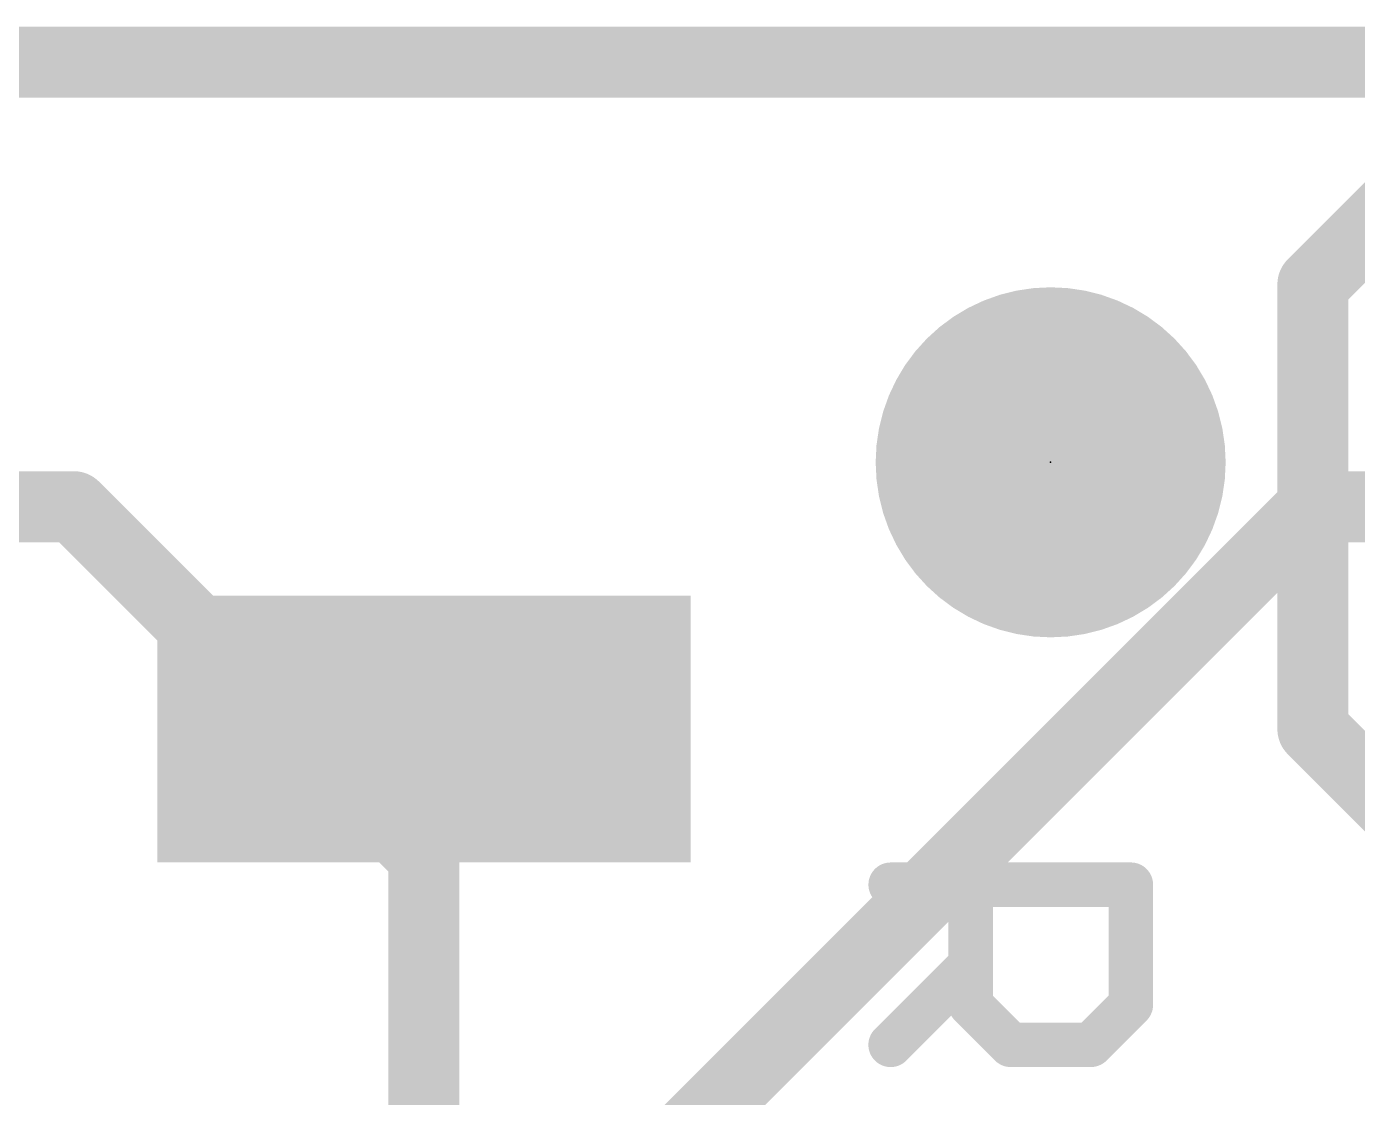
# Model space of a CAD drawing. Extents: x -0.9 to 39.5, y -0.1 to 25.5.
# Drawn here: x 5.215 to 9.017, y 22.443 to 25.502 of the extents above; entities that cross this region are included whole.
import ezdxf

# ---------------------------------------------------------------- set-up
doc = ezdxf.new("R2010")
doc.units = 0
for name, color, linetype in [('1', 12, 'CONTINUOUS'), ('16', 132, 'CONTINUOUS'), ('20', 53, 'CONTINUOUS'), ('21', 41, 'CONTINUOUS'), ('22', 40, 'CONTINUOUS'), ('23', 53, 'CONTINUOUS'), ('51', 53, 'CONTINUOUS')]:
    doc.layers.add(name, color=color, linetype=linetype)

# ---------------------------------------------------------------- blocks, each defined once
blk = doc.blocks.new('PIE')
at = {"const_width": 0.5}
blk.add_lwpolyline([(0, -0.25, 1), (0, 0.25, 1), (0, -0.25)], format="xyb", dxfattribs=at)
blk = doc.blocks.new('RECT')
blk.add_solid([(-0.5, -0.5), (0.5, -0.5), (-0.5, 0.5), (0.5, 0.5)])

msp = doc.modelspace()

# ---------------------------------------------------------------- linework, layer by layer
at = {"layer": '1', "const_width": 0.2032}
for points in [[(39.37, 25.4), (0, 25.4)], [(6.35, 22.098), (6.35, 23.495)]]:
    msp.add_lwpolyline(points, dxfattribs=at)
at = {"layer": '1', "const_width": 0.1016}
msp.add_lwpolyline([(6.4008, 23.495, 1), (6.2992, 23.495)], format="xyb", dxfattribs=at)
at = {"layer": '16', "const_width": 0.2032}
for points in [[(0, 25.4), (39.37, 25.4)], [(8.89, 24.13), (3.81, 19.05)], [(10.16, 24.13), (8.89, 24.13)]]:
    msp.add_lwpolyline(points, dxfattribs=at)
at = {"layer": '16', "const_width": 0.1016}
for points in [[(8.89, 24.1808, 1), (8.89, 24.0792)], [(8.9259, 24.0941, 1), (8.8541, 24.1659)]]:
    msp.add_lwpolyline(points, format="xyb", dxfattribs=at)
at = {"layer": '20', "const_width": 0.2032}
msp.add_lwpolyline([(39.37, 25.4), (0, 25.4)], dxfattribs=at)
at = {"layer": '21'}
for points, const_width in [([(2.27, 24.13), (5.35, 24.13)], 0.2032), ([(7.6835, 23.0505), (8.3699, 23.0505)], 0.127), ([(7.9123, 22.7073), (7.9123, 23.0505)], 0.127), ([(8.3699, 23.0505), (8.3699, 22.7073)], 0.127), ([(6.35, 22.83), (6.35, 20.32)], 0.2032), ([(7.9123, 22.8217), (7.6835, 22.5929)], 0.127), ([(8.0267, 22.5929), (7.9123, 22.7073)], 0.127), ([(8.3699, 22.7073), (8.2555, 22.5929)], 0.127), ([(8.2555, 22.5929), (8.0267, 22.5929)], 0.127)]:
    msp.add_lwpolyline(points, dxfattribs=dict(at, const_width=const_width))
for points, const_width in [([(5.35, 24.0792, 1), (5.35, 24.1808)], 0.1016), ([(7.6835, 23.0822, 1), (7.6835, 23.0188)], 0.0635), ([(7.944, 23.0505, 1), (7.8805, 23.0505)], 0.0635), ([(8.4016, 23.0505, 1), (8.3381, 23.0505)], 0.0635), ([(8.3699, 23.0188, 1), (8.3699, 23.0822)], 0.0635), ([(6.4008, 22.83, 1), (6.2992, 22.83)], 0.1016), ([(7.9347, 22.7993, 1), (7.8898, 22.8442)], 0.0635), ([(7.8805, 22.7073, 1), (7.944, 22.7073)], 0.0635), ([(7.9347, 22.7298, 1), (7.8898, 22.6849)], 0.0635), ([(8.3381, 22.7073, 1), (8.4016, 22.7073)], 0.0635), ([(8.3923, 22.6849, 1), (8.3474, 22.7298)], 0.0635), ([(7.661, 22.6154, 1), (7.706, 22.5705)], 0.0635), ([(8.0267, 22.6247, 1), (8.0267, 22.5612)], 0.0635), ([(8.0042, 22.5705, 1), (8.0491, 22.6154)], 0.0635), ([(8.233, 22.6154, 1), (8.2779, 22.5705)], 0.0635), ([(8.2555, 22.5612, 1), (8.2555, 22.6247)], 0.0635)]:
    msp.add_lwpolyline(points, format="xyb", dxfattribs=dict(at, const_width=const_width))
at = {"layer": '22', "const_width": 0.2032}
for points in [[(8.89, 24.765), (9.525, 25.4)], [(8.89, 23.495), (8.89, 24.765)], [(9.525, 22.86), (8.89, 23.495)]]:
    msp.add_lwpolyline(points, dxfattribs=at)
at = {"layer": '22', "const_width": 0.1016}
for points in [[(8.9408, 24.765, 1), (8.8392, 24.765)], [(8.8541, 24.8009, 1), (8.9259, 24.7291)], [(8.9259, 23.5309, 1), (8.8541, 23.4591)], [(8.8392, 23.495, 1), (8.9408, 23.495)]]:
    msp.add_lwpolyline(points, format="xyb", dxfattribs=at)
at = {"layer": '23'}
msp.add_point((8.1407, 24.257), dxfattribs=at)
at = {"layer": '51', "const_width": 0.2032}
msp.add_lwpolyline([(5.35, 24.13), (6.35, 23.13)], dxfattribs=at)
at = {"layer": '51', "const_width": 0.1016}
for points in [[(5.3859, 24.1659, 1), (5.3141, 24.0941)], [(6.3141, 23.0941, 1), (6.3859, 23.1659)]]:
    msp.add_lwpolyline(points, format="xyb", dxfattribs=at)

# ---------------------------------------------------------------- block references
at = {"layer": '1'}
msp.add_blockref('PIE', (8.1407, 24.257), dxfattribs=at)
at = {"layer": '1', "xscale": 0.762, "yscale": 1.524, "rotation": 270}
msp.add_blockref('RECT', (6.35, 23.495), dxfattribs=at)

doc.saveas('drawing.dxf')
